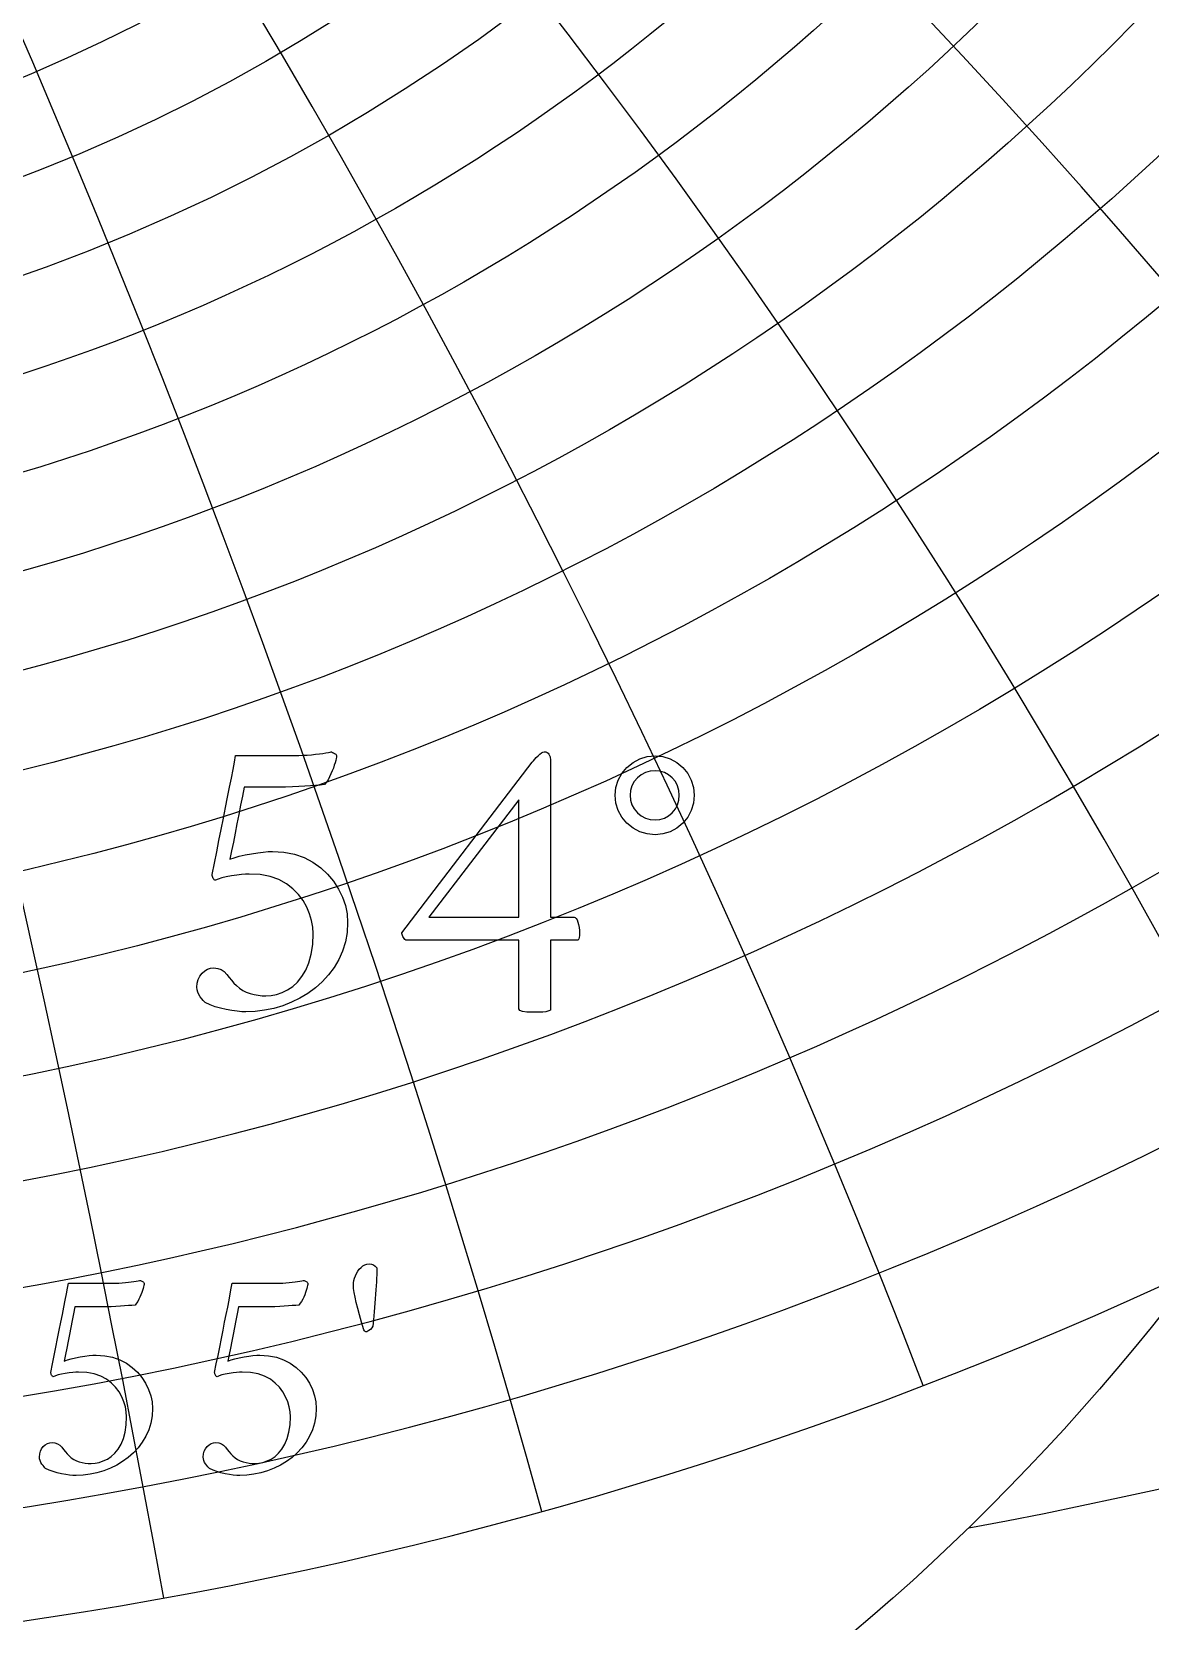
# Model space of a CAD drawing. Header units: millimetres. Extents: x -96 to 96, y -96 to 98.
# Drawn here: x 11.23 to 31.54, y -30.71 to -1.84 of the extents above; entities that cross this region are included whole.
import ezdxf

# ---------------------------------------------------------------- set-up
doc = ezdxf.new("R2010")
doc.units = ezdxf.units.MM
for name, color, linetype in [('CUT_OUTER', 1, 'Continuous'), ('ENGRAVE', 7, 'Continuous'), ('ENGRAVE_FINE', 8, 'Continuous'), ('TEXT', 5, 'Continuous')]:
    doc.layers.add(name, color=color, linetype=linetype)

msp = doc.modelspace()

# ---------------------------------------------------------------- linework, layer by layer
at = {"layer": 'CUT_OUTER'}
msp.add_arc((-0.0002, -0.0002), 95.9249, 159.960768, 87.804282, dxfattribs=at)
at = {"layer": 'ENGRAVE'}
for centre, radius in [((0, 0), 94.5), ((0, 34.0498), 55.9551), ((0, 27.7763), 40.9248), ((0, 0), 61.8587), ((0, 23.982), 28.8504), ((0, 0), 40.492)]:
    msp.add_circle(centre, radius, dxfattribs=at)
for centre, radius, start, end in [((0, 44.943), 76.4616, 171.093987, 8.906013), ((13.6593, 50.9771), 81.3126, 280.3314, 341.8827), ((32.4095, 56.1348), 89.5991, 264.257556, 313.498597)]:
    msp.add_arc(centre, radius, start, end, dxfattribs=at)
at = {"layer": 'ENGRAVE_FINE'}
for centre, radius in [((0, 32.521), 52.6202), ((0, 31.1462), 49.4696), ((0, 29.9071), 46.4821), ((0, 28.7881), 43.6391), ((0, 26.8603), 38.3251), ((0, 26.0306), 35.8281), ((0, 25.2789), 33.4228), ((0, 24.5981), 31.0997), ((0, 23.4252), 26.667)]:
    msp.add_circle(centre, radius, dxfattribs=at)
for centre, radius, start, end in [((0, 35.7544), 59.4997, 104.901129, 75.098871), ((596.8474, -85.1412), 606.0548, 162.9199862, 174.8951514), ((596.8474, -85.1412), 606.0548, 162.9199862, 174.8951514), ((-289.1454, -85.1412), 307.7021, 10.267692, 34.218624), ((-289.1454, -85.1412), 307.7021, 10.267692, 34.218624), ((289.1454, -85.1412), 307.7021, 145.781376, 169.732308), ((289.1454, -85.1412), 307.7021, 145.781376, 169.732308), ((0, 37.6608), 63.2835, 132.62778, 47.37222), ((-182.2816, -85.1412), 210.4806, 15.548702, 51.45419), ((-182.2816, -85.1412), 210.4806, 15.548702, 51.45419), ((182.2816, -85.1412), 210.4806, 128.54581, 164.451298), ((182.2816, -85.1412), 210.4806, 128.54581, 164.451298), ((0, 39.8006), 67.3418, 148.369607, 31.630393), ((-125.4205, -85.1412), 163.7248, 21.012524, 68.778271), ((-125.4205, -85.1412), 163.7248, 21.012524, 68.778271), ((125.4205, -85.1412), 163.7248, 111.221729, 158.987476), ((125.4205, -85.1412), 163.7248, 111.221729, 158.987476), ((0, 42.2122), 71.7173, 160.6615, 19.3385), ((-88.3071, -85.1412), 137.3815, 26.730809, 84.928272), ((-88.3071, -85.1412), 137.3815, 26.730809, 84.928272), ((88.3071, -85.1412), 137.3815, 95.071728, 153.269191), ((88.3071, -85.1412), 137.3815, 95.071728, 153.269191), ((-60.7605, -85.1412), 121.521, 32.785093, 97.141651), ((-60.7605, -85.1412), 121.521, 32.785093, 97.141651), ((60.7605, -85.1412), 121.521, 82.858349, 147.214907), ((60.7605, -85.1412), 121.521, 82.858349, 147.214907), ((-38.3043, -85.1412), 111.9944, 39.270113, 107.914903), ((-38.3043, -85.1412), 111.9944, 39.270113, 107.914903), ((38.3043, -85.1412), 111.9944, 72.085097, 140.729887), ((38.3043, -85.1412), 111.9944, 72.085097, 140.729887), ((-18.5567, -85.1412), 106.8638, 46.297545, 117.465342), ((-18.5567, -85.1412), 106.8638, 46.297545, 117.465342), ((18.5567, -85.1412), 106.8638, 62.534658, 133.702455), ((18.5567, -85.1412), 106.8638, 62.534658, 133.702455), ((0, 72.7193), 117.6622, 216.596965, 323.403035)]:
    msp.add_arc(centre, radius, start, end, dxfattribs=at)
at = {"layer": 'TEXT'}
for points in [[(15.6037, -16.7311), (15.8116, -16.7432), (16.0033, -16.7795), (16.1786, -16.8401), (16.3377, -16.9248), (16.4799, -17.028), (16.605, -17.1437), (16.7128, -17.272), (16.8034, -17.4129), (16.8751, -17.5613), (16.9263, -17.7119), (16.9571, -17.8649), (16.9673, -18.0202), (16.9573, -18.2021), (16.9273, -18.3751), (16.8772, -18.5393), (16.8071, -18.6946), (16.7205, -18.8399), (16.6208, -18.974), (16.5081, -19.097), (16.3824, -19.2088), (16.2461, -19.3087), (16.102, -19.396), (15.9499, -19.4707), (15.79, -19.5329), (15.6251, -19.5818), (15.4584, -19.6167), (15.2898, -19.6377), (15.1193, -19.6447), (15.0441, -19.6421), (14.96, -19.6344), (14.8671, -19.6216), (14.7654, -19.6037), (14.6617, -19.5802), (14.5632, -19.5506), (14.4699, -19.515), (14.3816, -19.4733), (14.3648, -19.4584), (14.3444, -19.436), (14.3201, -19.4062), (14.2922, -19.369), (14.2661, -19.3275), (14.2475, -19.2851), (14.2363, -19.2418), (14.2326, -19.1976), (14.2384, -19.1231), (14.2559, -19.056), (14.285, -18.9964), (14.3257, -18.9442), (14.3739, -18.9018), (14.4254, -18.8716), (14.4801, -18.8534), (14.5381, -18.8474), (14.6087, -18.8546), (14.6713, -18.8762), (14.726, -18.9123), (14.7728, -18.9629), (14.8159, -19.019), (14.8594, -19.0718), (14.9035, -19.1214), (14.9479, -19.1678), (15.0027, -19.216), (15.0625, -19.2563), (15.1275, -19.2886), (15.1976, -19.3131), (15.27, -19.331), (15.3419, -19.3438), (15.4134, -19.3515), (15.4845, -19.3541), (15.5816, -19.3473), (15.6791, -19.3271), (15.7772, -19.2933), (15.8757, -19.246), (15.9704, -19.1831), (16.0573, -19.1026), (16.1362, -19.0043), (16.2073, -18.8883), (16.2659, -18.753), (16.3079, -18.5968), (16.333, -18.4196), (16.3414, -18.2214), (16.3342, -18.1048), (16.3125, -17.9858), (16.2764, -17.8644), (16.2259, -17.7408), (16.1595, -17.6206), (16.0759, -17.5098), (15.9751, -17.4083), (15.857, -17.3161), (15.7196, -17.2394), (15.5608, -17.1847), (15.3806, -17.1519), (15.1789, -17.1409), (15.1142, -17.143), (15.0392, -17.1493), (14.954, -17.1598), (14.8585, -17.1745), (14.7649, -17.1919), (14.6853, -17.2108), (14.6196, -17.2311), (14.5679, -17.2527), (14.557, -17.2506), (14.5465, -17.2443), (14.5365, -17.2339), (14.5269, -17.2192), (14.5188, -17.2022), (14.5129, -17.1847), (14.5095, -17.1668), (14.5083, -17.1484), (14.5493, -16.9435), (14.5903, -16.7386), (14.6312, -16.5336), (14.6722, -16.3287), (14.7125, -16.1273), (14.7514, -15.9328), (14.7889, -15.7454), (14.825, -15.5649), (14.8583, -15.3961), (14.8874, -15.2436), (14.9123, -15.1073), (14.933, -14.9874), (16.0061, -14.9874), (16.081, -14.9865), (16.157, -14.9837), (16.2338, -14.979), (16.3116, -14.9725), (16.3866, -14.9648), (16.455, -14.9567), (16.517, -14.9481), (16.5724, -14.939), (16.618, -14.9308), (16.6506, -14.925), (16.6702, -14.9215), (16.6767, -14.9204), (16.6946, -14.9311), (16.7112, -14.9408), (16.7263, -14.9497), (16.74, -14.9576), (16.7515, -14.966), (16.7596, -14.9762), (16.7645, -14.9884), (16.7661, -15.0023), (16.7645, -15.0179), (16.7596, -15.0424), (16.7515, -15.0757), (16.74, -15.1178), (16.7256, -15.1656), (16.7084, -15.2156), (16.6884, -15.268), (16.6655, -15.3227), (16.6402, -15.3768), (16.6124, -15.4271), (16.5824, -15.4736), (16.55, -15.5165), (16.4718, -15.5239), (16.3861, -15.5314), (16.293, -15.5388), (16.1924, -15.5463), (16.0834, -15.5528), (15.9651, -15.5575), (15.8375, -15.5603), (15.7005, -15.5612), (15.0895, -15.5612), (15.0562, -15.7258), (15.0234, -15.8919), (14.991, -16.0593), (14.9591, -16.2281), (14.9272, -16.3955), (14.8948, -16.5588), (14.862, -16.7178), (14.8287, -16.8727), (14.909, -16.844), (15.001, -16.8177), (15.1047, -16.7937), (15.2199, -16.7721), (15.3347, -16.7542), (15.4369, -16.7413), (15.5266, -16.7337), (15.6037, -16.7311)], [(20.5366, -14.9204), (20.5644, -14.9232), (20.5879, -14.9315), (20.6072, -14.9455), (20.6223, -14.9651), (20.6337, -14.9874), (20.6419, -15.0098), (20.6468, -15.0321), (20.6484, -15.0545), (20.6484, -17.9234), (21.0806, -17.9234), (21.0988, -17.9289), (21.116, -17.9457), (21.1323, -17.9737), (21.1477, -18.0128), (21.1607, -18.0593), (21.17, -18.1096), (21.1756, -18.1637), (21.1775, -18.2214), (21.1761, -18.2596), (21.1719, -18.2922), (21.1649, -18.3192), (21.1551, -18.3406), (20.6484, -18.3406), (20.6484, -19.6149), (20.6454, -19.616), (20.6363, -19.6195), (20.6212, -19.6254), (20.6, -19.6335), (20.5653, -19.6417), (20.5096, -19.6475), (20.433, -19.651), (20.3355, -19.6521), (20.2213, -19.6484), (20.1398, -19.6372), (20.0909, -19.6186), (20.0746, -19.5925), (20.0746, -18.3406), (18.0255, -18.3406), (18.008, -18.3283), (17.9929, -18.3136), (17.98, -18.2966), (17.9696, -18.2773), (17.9614, -18.2575), (17.9556, -18.2391), (17.9521, -18.2221), (17.9509, -18.2065), (20.3205, -15.1066), (20.341, -15.0827), (20.3653, -15.0554), (20.3932, -15.0249), (20.4249, -14.9911), (20.457, -14.9602), (20.4863, -14.9381), (20.5129, -14.9248), (20.5366, -14.9204)], [(21.8258, -15.7102), (21.839, -15.5668), (21.8789, -15.4345), (21.9452, -15.3134), (22.0381, -15.2035), (22.1497, -15.1122), (22.2719, -15.047), (22.4049, -15.0079), (22.5486, -14.9949), (22.6918, -15.0079), (22.8234, -15.047), (22.9433, -15.1122), (23.0516, -15.2035), (23.1412, -15.3134), (23.2053, -15.4345), (23.2437, -15.5668), (23.2565, -15.7102), (23.2437, -15.8537), (23.2053, -15.9859), (23.1412, -16.107), (23.0516, -16.2169), (22.9433, -16.3082), (22.8234, -16.3734), (22.6918, -16.4125), (22.5486, -16.4256), (22.4049, -16.4125), (22.2719, -16.3734), (22.1497, -16.3082), (22.0381, -16.2169), (21.9452, -16.107), (21.8789, -15.9859), (21.839, -15.8537), (21.8258, -15.7102)], [(22.094, -15.7102), (22.1024, -15.7999), (22.1276, -15.8825), (22.1695, -15.9582), (22.2282, -16.0269), (22.2985, -16.084), (22.3753, -16.1247), (22.4587, -16.1492), (22.5486, -16.1573), (22.638, -16.1492), (22.72, -16.1247), (22.7945, -16.084), (22.8615, -16.0269), (22.917, -15.9582), (22.9566, -15.8825), (22.9803, -15.7999), (22.9882, -15.7102), (22.9803, -15.6206), (22.9566, -15.5379), (22.917, -15.4622), (22.8615, -15.3935), (22.7945, -15.3365), (22.72, -15.2957), (22.638, -15.2713), (22.5486, -15.2631), (22.4587, -15.2713), (22.3753, -15.2957), (22.2985, -15.3365), (22.2282, -15.3935), (22.1695, -15.4622), (22.1276, -15.5379), (22.1024, -15.6206), (22.094, -15.7102)], [(20.0746, -15.7922), (18.4427, -17.9234), (20.0746, -17.9234)], [(17.3585, -24.2218), (17.3987, -24.2264), (17.4354, -24.24), (17.4686, -24.2627), (17.4982, -24.2945), (17.4979, -24.3271), (17.4969, -24.3692), (17.4951, -24.4208), (17.4927, -24.4817), (17.4895, -24.5493), (17.4857, -24.6207), (17.4811, -24.696), (17.4759, -24.7751), (17.4701, -24.8558), (17.464, -24.9358), (17.4576, -25.0151), (17.4507, -25.0937), (17.4439, -25.1688), (17.4375, -25.2376), (17.4314, -25.3001), (17.4256, -25.3563), (17.4081, -25.3857), (17.3837, -25.4122), (17.3522, -25.436), (17.3138, -25.4569), (17.2981, -25.4548), (17.2845, -25.4486), (17.273, -25.4381), (17.2635, -25.4234), (17.2213, -25.2811), (17.1839, -25.1503), (17.1514, -25.031), (17.1238, -24.9232), (17.1018, -24.827), (17.0861, -24.7423), (17.0767, -24.6691), (17.0735, -24.6075), (17.0758, -24.5676), (17.0826, -24.5264), (17.0939, -24.4838), (17.1098, -24.4398), (17.1297, -24.3967), (17.1531, -24.3567), (17.18, -24.3198), (17.2104, -24.2861), (17.2438, -24.258), (17.2796, -24.2379), (17.3178, -24.2259), (17.3585, -24.2218)], [(12.4013, -25.8817), (12.5573, -25.8908), (12.701, -25.918), (12.8326, -25.9634), (12.9518, -26.027), (13.0585, -26.1044), (13.1523, -26.1912), (13.2332, -26.2874), (13.3011, -26.393), (13.3549, -26.5043), (13.3933, -26.6173), (13.4164, -26.732), (13.4241, -26.8485), (13.4166, -26.9849), (13.394, -27.1147), (13.3565, -27.2378), (13.3039, -27.3543), (13.239, -27.4633), (13.1642, -27.5639), (13.0797, -27.6561), (12.9854, -27.7399), (12.8832, -27.8148), (12.7751, -27.8803), (12.661, -27.9364), (12.5411, -27.983), (12.4174, -28.0197), (12.2924, -28.0459), (12.1659, -28.0616), (12.0381, -28.0669), (11.9817, -28.0649), (11.9186, -28.0592), (11.8489, -28.0496), (11.7726, -28.0361), (11.6949, -28.0185), (11.621, -27.9963), (11.551, -27.9696), (11.4848, -27.9383), (11.4722, -27.9271), (11.4569, -27.9104), (11.4387, -27.888), (11.4177, -27.8601), (11.3982, -27.829), (11.3842, -27.7972), (11.3758, -27.7647), (11.373, -27.7315), (11.3774, -27.6757), (11.3905, -27.6254), (11.4123, -27.5806), (11.4429, -27.5415), (11.479, -27.5097), (11.5176, -27.487), (11.5587, -27.4734), (11.6022, -27.4689), (11.6551, -27.4743), (11.7021, -27.4905), (11.7431, -27.5176), (11.7782, -27.5555), (11.8105, -27.5976), (11.8432, -27.6372), (11.8762, -27.6744), (11.9095, -27.7092), (11.9506, -27.7453), (11.9955, -27.7756), (12.0442, -27.7998), (12.0968, -27.8182), (12.1511, -27.8316), (12.205, -27.8412), (12.2587, -27.847), (12.3119, -27.8489), (12.3848, -27.8438), (12.4579, -27.8286), (12.5315, -27.8033), (12.6053, -27.7679), (12.6764, -27.7207), (12.7416, -27.6603), (12.8008, -27.5866), (12.854, -27.4996), (12.898, -27.3981), (12.9295, -27.281), (12.9483, -27.148), (12.9546, -26.9994), (12.9492, -26.9119), (12.933, -26.8227), (12.9059, -26.7317), (12.868, -26.639), (12.8182, -26.5488), (12.7555, -26.4657), (12.6799, -26.3896), (12.5914, -26.3204), (12.4883, -26.2629), (12.3692, -26.2219), (12.234, -26.1973), (12.0828, -26.1891), (12.0342, -26.1906), (11.978, -26.1953), (11.9141, -26.2032), (11.8425, -26.2142), (11.7723, -26.2273), (11.7125, -26.2415), (11.6633, -26.2566), (11.6245, -26.2729), (11.6163, -26.2713), (11.6084, -26.2666), (11.6009, -26.2587), (11.5938, -26.2477), (11.5877, -26.235), (11.5833, -26.2219), (11.5807, -26.2084), (11.5798, -26.1946), (11.6105, -26.041), (11.6413, -25.8873), (11.672, -25.7336), (11.7028, -25.5799), (11.733, -25.4288), (11.7621, -25.283), (11.7903, -25.1424), (11.8173, -25.007), (11.8423, -24.8804), (11.8641, -24.766), (11.8828, -24.6639), (11.8984, -24.5739), (12.7031, -24.5739), (12.7594, -24.5732), (12.8163, -24.5711), (12.8739, -24.5676), (12.9323, -24.5627), (12.9885, -24.557), (13.0399, -24.5509), (13.0863, -24.5444), (13.1279, -24.5376), (13.1621, -24.5315), (13.1866, -24.5271), (13.2012, -24.5245), (13.2061, -24.5236), (13.2196, -24.5317), (13.232, -24.539), (13.2433, -24.5456), (13.2536, -24.5516), (13.2622, -24.5579), (13.2683, -24.5655), (13.272, -24.5746), (13.2732, -24.5851), (13.272, -24.5968), (13.2683, -24.6151), (13.2622, -24.6401), (13.2536, -24.6717), (13.2428, -24.7075), (13.2299, -24.7451), (13.2149, -24.7844), (13.1977, -24.8254), (13.1787, -24.8659), (13.1579, -24.9037), (13.1354, -24.9386), (13.1111, -24.9707), (13.0524, -24.9763), (12.9882, -24.9819), (12.9183, -24.9875), (12.8429, -24.9931), (12.7611, -24.998), (12.6724, -25.0015), (12.5767, -25.0036), (12.474, -25.0043), (12.0157, -25.0043), (11.9908, -25.1277), (11.9661, -25.2523), (11.9419, -25.3778), (11.9179, -25.5044), (11.894, -25.63), (11.8697, -25.7524), (11.8451, -25.8717), (11.8201, -25.9879), (11.8804, -25.9664), (11.9494, -25.9466), (12.0271, -25.9287), (12.1135, -25.9124), (12.1996, -25.899), (12.2763, -25.8894), (12.3435, -25.8836), (12.4013, -25.8817)], [(15.3745, -25.8817), (15.5305, -25.8908), (15.6742, -25.918), (15.8057, -25.9634), (15.925, -26.027), (16.0317, -26.1044), (16.1255, -26.1912), (16.2064, -26.2874), (16.2743, -26.393), (16.3281, -26.5043), (16.3665, -26.6173), (16.3896, -26.732), (16.3973, -26.8485), (16.3898, -26.9849), (16.3672, -27.1147), (16.3297, -27.2378), (16.2771, -27.3543), (16.2121, -27.4633), (16.1374, -27.5639), (16.0529, -27.6561), (15.9586, -27.7399), (15.8564, -27.8148), (15.7483, -27.8803), (15.6342, -27.9364), (15.5143, -27.983), (15.3906, -28.0197), (15.2656, -28.0459), (15.1391, -28.0616), (15.0113, -28.0669), (14.9549, -28.0649), (14.8918, -28.0592), (14.8221, -28.0496), (14.7458, -28.0361), (14.6681, -28.0185), (14.5942, -27.9963), (14.5242, -27.9696), (14.458, -27.9383), (14.4454, -27.9271), (14.43, -27.9104), (14.4119, -27.888), (14.3909, -27.8601), (14.3714, -27.829), (14.3574, -27.7972), (14.349, -27.7647), (14.3462, -27.7315), (14.3506, -27.6757), (14.3637, -27.6254), (14.3855, -27.5806), (14.4161, -27.5415), (14.4522, -27.5097), (14.4908, -27.487), (14.5319, -27.4734), (14.5754, -27.4689), (14.6283, -27.4743), (14.6753, -27.4905), (14.7163, -27.5176), (14.7514, -27.5555), (14.7837, -27.5976), (14.8164, -27.6372), (14.8494, -27.6744), (14.8827, -27.7092), (14.9238, -27.7453), (14.9687, -27.7756), (15.0174, -27.7998), (15.07, -27.8182), (15.1243, -27.8316), (15.1782, -27.8412), (15.2319, -27.847), (15.2851, -27.8489), (15.3579, -27.8438), (15.4311, -27.8286), (15.5047, -27.8033), (15.5785, -27.7679), (15.6496, -27.7207), (15.7148, -27.6603), (15.774, -27.5866), (15.8272, -27.4996), (15.8712, -27.3981), (15.9027, -27.281), (15.9215, -27.148), (15.9278, -26.9994), (15.9224, -26.9119), (15.9062, -26.8227), (15.8791, -26.7317), (15.8412, -26.639), (15.7914, -26.5488), (15.7287, -26.4657), (15.6531, -26.3896), (15.5646, -26.3204), (15.4615, -26.2629), (15.3424, -26.2219), (15.2072, -26.1973), (15.056, -26.1891), (15.0074, -26.1906), (14.9512, -26.1953), (14.8873, -26.2032), (14.8157, -26.2142), (14.7455, -26.2273), (14.6857, -26.2415), (14.6365, -26.2566), (14.5977, -26.2729), (14.5895, -26.2713), (14.5816, -26.2666), (14.5741, -26.2587), (14.567, -26.2477), (14.5609, -26.235), (14.5565, -26.2219), (14.5539, -26.2084), (14.553, -26.1946), (14.5837, -26.041), (14.6145, -25.8873), (14.6452, -25.7336), (14.676, -25.5799), (14.7062, -25.4288), (14.7353, -25.283), (14.7634, -25.1424), (14.7905, -25.007), (14.8155, -24.8804), (14.8373, -24.766), (14.856, -24.6639), (14.8716, -24.5739), (15.6763, -24.5739), (15.7326, -24.5732), (15.7895, -24.5711), (15.8471, -24.5676), (15.9055, -24.5627), (15.9617, -24.557), (16.0131, -24.5509), (16.0595, -24.5444), (16.1011, -24.5376), (16.1353, -24.5315), (16.1598, -24.5271), (16.1744, -24.5245), (16.1793, -24.5236), (16.1928, -24.5317), (16.2052, -24.539), (16.2165, -24.5456), (16.2268, -24.5516), (16.2354, -24.5579), (16.2415, -24.5655), (16.2452, -24.5746), (16.2464, -24.5851), (16.2452, -24.5968), (16.2415, -24.6151), (16.2354, -24.6401), (16.2268, -24.6717), (16.216, -24.7075), (16.2031, -24.7451), (16.188, -24.7844), (16.1709, -24.8254), (16.1519, -24.8659), (16.1311, -24.9037), (16.1086, -24.9386), (16.0843, -24.9707), (16.0256, -24.9763), (15.9614, -24.9819), (15.8915, -24.9875), (15.816, -24.9931), (15.7343, -24.998), (15.6456, -25.0015), (15.5499, -25.0036), (15.4472, -25.0043), (14.9889, -25.0043), (14.9639, -25.1277), (14.9393, -25.2523), (14.915, -25.3778), (14.8911, -25.5044), (14.8672, -25.63), (14.8429, -25.7524), (14.8183, -25.8717), (14.7933, -25.9879), (14.8536, -25.9664), (14.9226, -25.9466), (15.0003, -25.9287), (15.0867, -25.9124), (15.1728, -25.899), (15.2495, -25.8894), (15.3167, -25.8836), (15.3745, -25.8817)]]:
    msp.add_lwpolyline(points, close=True, dxfattribs=at)

doc.saveas('drawing.dxf')
